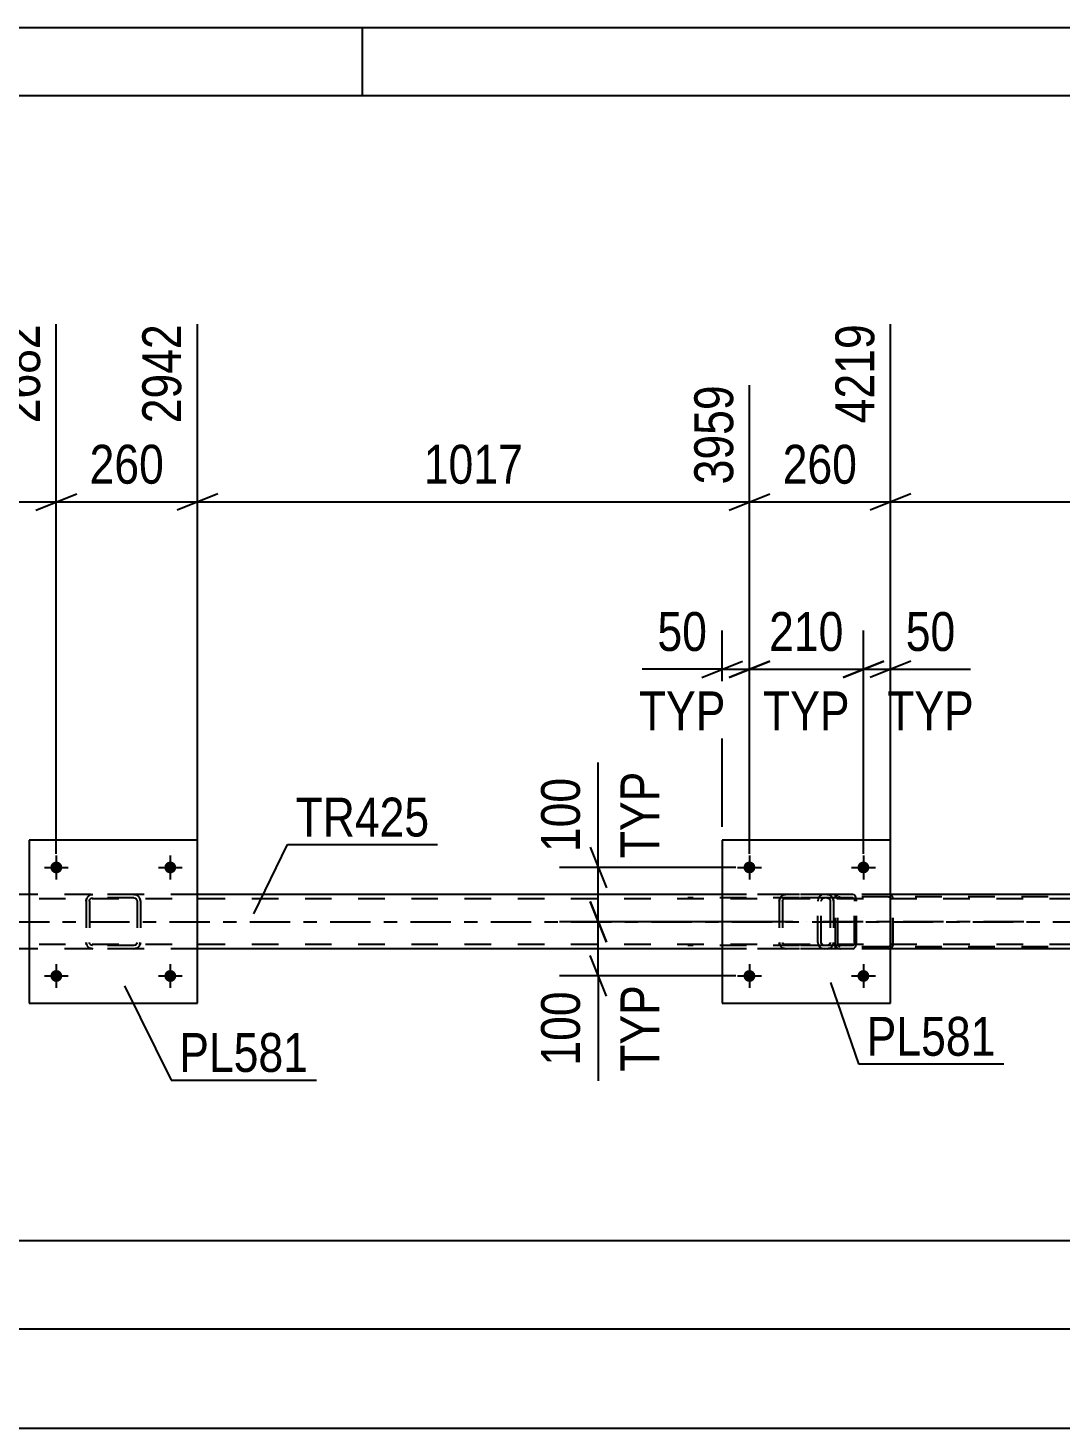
# Model space of a CAD drawing. Header units: millimetres. Extents: x -90 to 751, y -419 to 175.
# Drawn here: x 96.3 to 172.4, y 71.4 to 174.6 of the extents above; entities that cross this region are included whole.
import ezdxf

# ---------------------------------------------------------------- set-up
doc = ezdxf.new("R2010")
doc.units = ezdxf.units.MM
doc.linetypes.add('DXK_LINE_DOT2', pattern=[3.9198, 1.9599, -1.9599])
doc.linetypes.add('DXK_LINE_DOT3', pattern=[5.9187, 2.979, -0.9799, 0.9799, -0.9799])
doc.styles.add('Arial Narrow', font='ARIALN.TTF', dxfattribs={"height": 0.2})

# ---------------------------------------------------------------- blocks, each defined once
blk = doc.blocks.new('Unknown-814409720-1133')
at = {"color": 5, "linetype": 'Continuous'}
for p, q in [((750.91, 174.6), (-90.09, 174.6)), ((120.91, 169.6), (120.91, 174.6)), ((745.91, 169.6), (-85.09, 169.6))]:
    blk.add_line(p, q, dxfattribs=at)
blk = doc.blocks.new('Bolt-814409720-2597 - 2443')
at = {"linetype": 'Continuous'}
for points in [[(98.79, 104.72, -1), (97.91, 104.72, -1)], [(107.19, 104.72, -1), (106.31, 104.72, -1)]]:
    blk.add_hatch(color=1, dxfattribs=at).paths.add_polyline_path(points)
at = {"color": 1, "linetype": 'Continuous'}
for p, q in [((98.35, 105.6), (98.35, 103.84)), ((106.75, 105.6), (106.75, 103.84)), ((97.47, 104.72), (99.23, 104.72)), ((105.87, 104.72), (107.63, 104.72))]:
    blk.add_line(p, q, dxfattribs=at)
blk = doc.blocks.new('Part-814409720-2533 - 2443')
at = {"color": 2, "linetype": 'Continuous'}
for p, q in [((96.35, 110.72), (84.35, 110.72)), ((147.43, 110.72), (108.75, 110.72)), ((198.51, 110.72), (159.83, 110.72)), ((96.35, 106.72), (84.35, 106.72)), ((147.43, 106.72), (108.75, 106.72)), ((198.51, 106.72), (159.83, 106.72))]:
    blk.add_line(p, q, dxfattribs=at)
at = {"color": 7, "linetype": 'DXK_LINE_DOT2'}
for p, q in [((108.75, 110.72), (96.35, 110.72)), ((159.83, 110.72), (147.43, 110.72)), ((639.97, 110.4), (35.67, 110.4)), ((639.97, 107.04), (35.67, 107.04)), ((108.75, 106.72), (96.35, 106.72)), ((159.83, 106.72), (147.43, 106.72))]:
    blk.add_line(p, q, dxfattribs=at)
at = {"color": 7, "linetype": 'DXK_LINE_DOT3'}
blk.add_line((35.67, 108.72), (639.97, 108.72), dxfattribs=at)
blk = doc.blocks.new('Part-814409720-2474 - 2443')
at = {"color": 2, "linetype": 'Continuous'}
for p, q in [((108.75, 114.72), (96.35, 114.72)), ((96.35, 114.72), (96.35, 102.72)), ((108.75, 102.72), (108.75, 114.72)), ((96.35, 102.72), (108.75, 102.72))]:
    blk.add_line(p, q, dxfattribs=at)
blk = doc.blocks.new('Bolt-814409720-2598 - 2443')
at = {"linetype": 'Continuous'}
for points in [[(149.87, 112.72, -1), (148.99, 112.72, -1)], [(158.27, 112.72, -1), (157.39, 112.72, -1)]]:
    blk.add_hatch(color=1, dxfattribs=at).paths.add_polyline_path(points)
at = {"color": 1, "linetype": 'Continuous'}
for p, q in [((149.43, 113.6), (149.43, 111.84)), ((157.83, 113.6), (157.83, 111.84)), ((148.55, 112.72), (150.31, 112.72)), ((156.95, 112.72), (158.71, 112.72))]:
    blk.add_line(p, q, dxfattribs=at)
blk = doc.blocks.new('Bolt-814409720-2524 - 2443')
at = {"linetype": 'Continuous'}
for points in [[(98.79, 112.72, -1), (97.91, 112.72, -1)], [(107.19, 112.72, -1), (106.31, 112.72, -1)]]:
    blk.add_hatch(color=1, dxfattribs=at).paths.add_polyline_path(points)
at = {"color": 1, "linetype": 'Continuous'}
for p, q in [((98.35, 113.6), (98.35, 111.84)), ((106.75, 113.6), (106.75, 111.84)), ((97.47, 112.72), (99.23, 112.72)), ((105.87, 112.72), (107.63, 112.72))]:
    blk.add_line(p, q, dxfattribs=at)
blk = doc.blocks.new('Part-814409720-2579 - 2443')
at = {"color": 7, "linetype": 'DXK_LINE_DOT2'}
for p, q in [((100.55, 110.24), (100.58, 110.43)), ((100.58, 110.43), (100.55, 110.24)), ((100.84, 110.69), (101.03, 110.72)), ((101.03, 110.72), (100.84, 110.69)), ((100.86, 110.41), (100.93, 110.46)), ((100.93, 110.46), (101.03, 110.48)), ((104.07, 110.72), (101.03, 110.72)), ((104.07, 110.48), (101.03, 110.48)), ((104.07, 110.72), (104.25, 110.69)), ((104.25, 110.69), (104.07, 110.72)), ((104.07, 110.48), (104.16, 110.46)), ((104.16, 110.46), (104.24, 110.41)), ((104.51, 110.43), (104.55, 110.24)), ((104.55, 110.24), (104.51, 110.43)), ((100.55, 110.24), (100.55, 107.2)), ((100.79, 110.24), (100.8, 110.33)), ((100.79, 110.24), (100.79, 107.2)), ((100.8, 110.33), (100.86, 110.41)), ((104.24, 110.41), (104.29, 110.33)), ((104.29, 110.33), (104.31, 110.24)), ((104.31, 110.24), (104.31, 107.2)), ((104.55, 110.24), (104.55, 107.2)), ((100.58, 107.02), (100.55, 107.2)), ((100.55, 107.2), (100.58, 107.02)), ((100.8, 107.11), (100.79, 107.2)), ((100.86, 107.03), (100.8, 107.11)), ((101.03, 106.72), (100.84, 106.76)), ((100.84, 106.76), (101.03, 106.72)), ((100.93, 106.98), (100.86, 107.03)), ((101.03, 106.96), (100.93, 106.98)), ((104.07, 106.96), (101.03, 106.96)), ((104.07, 106.72), (101.03, 106.72)), ((104.16, 106.98), (104.07, 106.96)), ((104.25, 106.76), (104.07, 106.72)), ((104.07, 106.72), (104.25, 106.76)), ((104.24, 107.03), (104.16, 106.98)), ((104.29, 107.11), (104.24, 107.03)), ((104.31, 107.2), (104.29, 107.11)), ((104.55, 107.2), (104.51, 107.02)), ((104.51, 107.02), (104.55, 107.2))]:
    blk.add_line(p, q, dxfattribs=at)
at = {"color": 7, "linetype": 'DXK_LINE_DOT3'}
blk.add_line((102.55, 108.72), (102.55, 108.72), dxfattribs=at)
at = {"color": 7, "linetype": 'DXK_LINE_DOT2'}
for centre, start, end in [((101.03, 110.24), 112.5, 157.5), ((101.03, 110.24), 112.5, 157.5), ((104.07, 110.24), 22.5, 67.5), ((104.07, 110.24), 22.5, 67.5), ((101.03, 107.2), 202.5, 247.5), ((101.03, 107.2), 202.5, 247.5), ((104.07, 107.2), 292.5, 337.5), ((104.07, 107.2), 292.5, 337.5)]:
    blk.add_arc(centre, 0.48, start, end, dxfattribs=at)
blk = doc.blocks.new('Part-814409720-2584 - 2443')
at = {"color": 2, "linetype": 'Continuous'}
for p, q in [((159.83, 114.72), (147.43, 114.72)), ((147.43, 114.72), (147.43, 102.72)), ((159.83, 102.72), (159.83, 114.72)), ((147.43, 102.72), (159.83, 102.72))]:
    blk.add_line(p, q, dxfattribs=at)
blk = doc.blocks.new('Part-814409720-2585 - 2443')
at = {"color": 7, "linetype": 'DXK_LINE_DOT2'}
for p, q in [((151.63, 110.24), (151.66, 110.43)), ((151.66, 110.43), (151.63, 110.24)), ((151.92, 110.69), (152.11, 110.72)), ((152.11, 110.72), (151.92, 110.69)), ((151.94, 110.41), (152.01, 110.46)), ((152.01, 110.46), (152.11, 110.48)), ((155.15, 110.72), (152.11, 110.72)), ((155.15, 110.48), (152.11, 110.48)), ((155.15, 110.72), (155.33, 110.69)), ((155.33, 110.69), (155.15, 110.72)), ((155.15, 110.48), (155.24, 110.46)), ((155.24, 110.46), (155.32, 110.41)), ((155.59, 110.43), (155.63, 110.24)), ((155.63, 110.24), (155.59, 110.43)), ((151.63, 110.24), (151.63, 107.2)), ((151.87, 110.24), (151.88, 110.33)), ((151.87, 110.24), (151.87, 107.2)), ((151.88, 110.33), (151.94, 110.41)), ((155.32, 110.41), (155.37, 110.33)), ((155.37, 110.33), (155.39, 110.24)), ((155.39, 110.24), (155.39, 107.2)), ((155.63, 110.24), (155.63, 107.2)), ((151.66, 107.02), (151.63, 107.2)), ((151.63, 107.2), (151.66, 107.02)), ((151.88, 107.11), (151.87, 107.2)), ((151.94, 107.03), (151.88, 107.11)), ((152.11, 106.72), (151.92, 106.76)), ((151.92, 106.76), (152.11, 106.72)), ((152.01, 106.98), (151.94, 107.03)), ((152.11, 106.96), (152.01, 106.98)), ((155.15, 106.96), (152.11, 106.96)), ((155.15, 106.72), (152.11, 106.72)), ((155.24, 106.98), (155.15, 106.96)), ((155.33, 106.76), (155.15, 106.72)), ((155.15, 106.72), (155.33, 106.76)), ((155.32, 107.03), (155.24, 106.98)), ((155.37, 107.11), (155.32, 107.03)), ((155.39, 107.2), (155.37, 107.11)), ((155.63, 107.2), (155.59, 107.02)), ((155.59, 107.02), (155.63, 107.2))]:
    blk.add_line(p, q, dxfattribs=at)
at = {"color": 7, "linetype": 'DXK_LINE_DOT3'}
blk.add_line((153.63, 108.72), (153.63, 108.72), dxfattribs=at)
at = {"color": 7, "linetype": 'DXK_LINE_DOT2'}
for centre, start, end in [((152.11, 110.24), 112.5, 157.5), ((152.11, 110.24), 112.5, 157.5), ((155.15, 110.24), 22.5, 67.5), ((155.15, 110.24), 22.5, 67.5), ((152.11, 107.2), 202.5, 247.5), ((152.11, 107.2), 202.5, 247.5), ((155.15, 107.2), 292.5, 337.5), ((155.15, 107.2), 292.5, 337.5)]:
    blk.add_arc(centre, 0.48, start, end, dxfattribs=at)
blk = doc.blocks.new('Bolt-814409720-2599 - 2443')
at = {"linetype": 'Continuous'}
for points in [[(149.87, 104.72, -1), (148.99, 104.72, -1)], [(158.27, 104.72, -1), (157.39, 104.72, -1)]]:
    blk.add_hatch(color=1, dxfattribs=at).paths.add_polyline_path(points)
at = {"color": 1, "linetype": 'Continuous'}
for p, q in [((149.43, 105.6), (149.43, 103.84)), ((157.83, 105.6), (157.83, 103.84)), ((148.55, 104.72), (150.31, 104.72)), ((156.95, 104.72), (158.71, 104.72))]:
    blk.add_line(p, q, dxfattribs=at)
blk = doc.blocks.new('Part-814409720-2702 - 2443')
at = {"color": 7, "linetype": 'DXK_LINE_DOT2'}
for p, q in [((157.05, 110.72), (144.89, 110.72)), ((157.05, 110.48), (144.89, 110.48)), ((154.49, 110.43), (154.46, 110.24)), ((154.96, 110.72), (154.77, 110.69)), ((154.78, 110.41), (154.86, 110.46)), ((154.86, 110.46), (154.96, 110.48)), ((155.77, 110.48), (155.77, 110.72)), ((157.15, 110.69), (157.05, 110.72)), ((157.05, 110.48), (157.1, 110.46)), ((157.1, 110.46), (157.15, 110.41)), ((157.24, 110.58), (157.15, 110.69)), ((157.3, 110.43), (157.24, 110.58)), ((157.32, 110.24), (157.3, 110.43)), ((154.46, 107.2), (154.46, 110.24)), ((154.71, 110.24), (154.73, 110.33)), ((154.71, 107.2), (154.71, 110.24)), ((154.73, 110.33), (154.78, 110.41)), ((157.15, 110.41), (157.17, 110.33)), ((157.17, 110.33), (157.18, 110.24)), ((157.18, 107.2), (157.18, 110.24)), ((157.32, 107.2), (157.32, 110.24)), ((157.05, 106.96), (144.89, 106.96)), ((157.05, 106.72), (144.89, 106.72)), ((154.46, 107.2), (154.49, 107.02)), ((154.73, 107.11), (154.71, 107.2)), ((154.78, 107.03), (154.73, 107.11)), ((154.77, 106.76), (154.96, 106.72)), ((154.86, 106.98), (154.78, 107.03)), ((154.96, 106.96), (154.86, 106.98)), ((155.77, 106.72), (155.77, 106.96)), ((157.1, 106.98), (157.05, 106.96)), ((157.05, 106.72), (157.15, 106.76)), ((157.15, 107.03), (157.1, 106.98)), ((157.17, 107.11), (157.15, 107.03)), ((157.15, 106.76), (157.24, 106.86)), ((157.18, 107.2), (157.17, 107.11)), ((157.24, 106.86), (157.3, 107.02)), ((157.3, 107.02), (157.32, 107.2))]:
    blk.add_line(p, q, dxfattribs=at)
for centre, start, end in [((154.94, 110.23), 111.1941, 156.1506), ((154.94, 107.22), 203.8494, 248.8059)]:
    blk.add_arc(centre, 0.492, start, end, dxfattribs=at)
blk = doc.blocks.new('Part-814409720-2753 - 2443')
at = {"color": 7, "linetype": 'DXK_LINE_DOT2'}
for p, q in [((155.8, 110.52), (155.77, 110.4)), ((155.94, 110.4), (155.96, 110.46)), ((155.96, 110.46), (155.99, 110.52)), ((156.11, 110.72), (155.98, 110.7)), ((155.99, 110.52), (156.05, 110.55)), ((156.05, 110.55), (156.11, 110.56)), ((171.44, 110.72), (156.11, 110.72)), ((171.44, 110.56), (156.11, 110.56)), ((159.82, 110.7), (159.69, 110.72)), ((159.69, 110.56), (159.75, 110.55)), ((159.75, 110.55), (159.81, 110.52)), ((159.81, 110.52), (159.85, 110.46)), ((159.85, 110.46), (159.86, 110.4)), ((160.03, 110.4), (160, 110.52)), ((155.77, 107.04), (155.77, 110.4)), ((155.94, 107.04), (155.94, 110.4)), ((159.86, 107.04), (159.86, 110.4)), ((160.03, 107.04), (160.03, 110.4)), ((155.77, 107.04), (155.8, 106.92)), ((155.96, 106.98), (155.94, 107.04)), ((155.99, 106.93), (155.96, 106.98)), ((155.98, 106.75), (156.11, 106.72)), ((156.05, 106.89), (155.99, 106.93)), ((156.11, 106.88), (156.05, 106.89)), ((171.44, 106.88), (156.11, 106.88)), ((171.44, 106.72), (156.11, 106.72)), ((159.75, 106.89), (159.69, 106.88)), ((159.69, 106.72), (159.82, 106.75)), ((159.81, 106.93), (159.75, 106.89)), ((159.85, 106.98), (159.81, 106.93)), ((159.86, 107.04), (159.85, 106.98)), ((160, 106.92), (160.03, 107.04))]:
    blk.add_line(p, q, dxfattribs=at)
at = {"color": 7, "linetype": 'DXK_LINE_DOT3'}
blk.add_line((169.65, 108.72), (154.48, 108.72), dxfattribs=at)
at = {"color": 7, "linetype": 'DXK_LINE_DOT2'}
for centre, start, end in [((156.1, 110.39), 110.7583, 155.68), ((159.7, 110.39), 24.32, 69.2417), ((156.1, 107.06), 204.32, 249.2417), ((159.7, 107.06), 290.7583, 335.68)]:
    blk.add_arc(centre, 0.331, start, end, dxfattribs=at)
blk = doc.blocks.new('StraightDimension-814409720-2822 - 2443')
at = {"color": 7, "linetype": 'Continuous'}
blk.add_line((74.71, 85.22), (639.97, 85.22), dxfattribs=at)
blk = doc.blocks.new('StraightDimension-814409720-12396 - 2443')
at = {"color": 7, "linetype": 'Continuous'}
for p, q in [((84.35, 111.72), (84.35, 152.77)), ((98.35, 113.72), (98.35, 152.77)), ((85.85, 140.26), (82.85, 139.06)), ((84.35, 139.66), (98.35, 139.66)), ((96.85, 139.06), (99.85, 140.26))]:
    blk.add_line(p, q, dxfattribs=at)
at = {"color": 0}
blk.add_wipeout([(94.69, 140.41), (94.69, 144.61), (88.01, 144.61), (88.01, 140.41)], dxfattribs=at)
at = {"color": 3, "style": 'Arial Narrow'}
blk.add_text('350', height=2.863, dxfattribs=at).set_placement((88.61, 141.01))
at = {"color": 0, "linetype": 'Continuous'}
blk.add_wipeout([(97.75, 153.37), (93.55, 153.37), (93.55, 144.86), (97.75, 144.86)], dxfattribs=at)
at = {"color": 3, "linetype": 'Continuous', "style": 'Arial Narrow'}
blk.add_text('2682', height=2.863, rotation=90.0002, dxfattribs=at).set_placement((97.15, 145.46))
blk = doc.blocks.new('StraightDimension-814409720-12392 - 2443')
at = {"color": 7, "linetype": 'Continuous'}
for p, q in [((159.83, 111.63), (159.83, 152.77)), ((200.51, 113.72), (200.51, 148.27)), ((161.33, 140.26), (158.33, 139.06)), ((159.83, 139.66), (200.51, 139.66)), ((199.01, 139.06), (202.01, 140.26))]:
    blk.add_line(p, q, dxfattribs=at)
at = {"color": 0}
blk.add_wipeout([(184.42, 140.41), (184.42, 144.61), (175.91, 144.61), (175.91, 140.41)], dxfattribs=at)
at = {"color": 3, "style": 'Arial Narrow'}
blk.add_text('1017', height=2.863, dxfattribs=at).set_placement((176.51, 141.01))
at = {"color": 0, "linetype": 'Continuous'}
blk.add_wipeout([(199.91, 148.87), (195.71, 148.87), (195.71, 140.36), (199.91, 140.36)], dxfattribs=at)
at = {"color": 3, "linetype": 'Continuous', "style": 'Arial Narrow'}
blk.add_text('5236', height=2.863, rotation=90.0002, dxfattribs=at).set_placement((199.31, 140.96))
blk = doc.blocks.new('StraightDimension-814409720-2838 - 2443')
at = {"color": 7, "linetype": 'Continuous'}
for p, q in [((157.83, 113.72), (157.83, 130.18)), ((159.83, 115.72), (159.83, 130.18)), ((156.33, 126.73), (159.33, 127.93)), ((157.83, 127.33), (159.83, 127.33)), ((161.33, 127.93), (158.33, 126.73)), ((159.83, 127.33), (165.73, 127.33)), ((159.83, 127.33), (165.73, 127.33))]:
    blk.add_line(p, q, dxfattribs=at)
at = {"color": 0}
blk.add_wipeout([(165.21, 128.08), (165.21, 132.28), (160.35, 132.28), (160.35, 128.08)], dxfattribs=at)
at = {"color": 0, "linetype": 'Continuous'}
blk.add_wipeout([(166.57, 122.23), (166.57, 126.43), (158.98, 126.43), (158.98, 122.23)], dxfattribs=at)
at = {"color": 3, "style": 'Arial Narrow'}
blk.add_text('50', height=2.863, dxfattribs=at).set_placement((160.95, 128.68))
at = {"color": 3, "linetype": 'Continuous', "style": 'Arial Narrow'}
blk.add_text('TYP', height=2.863, dxfattribs=at).set_placement((159.58, 122.83))
blk = doc.blocks.new('StraightDimension-814409720-2851 - 2443')
at = {"color": 7, "linetype": 'Continuous'}
for p, q in [((149.43, 113.72), (149.43, 130.18)), ((157.83, 113.72), (157.83, 130.18)), ((147.93, 126.73), (150.93, 127.93)), ((149.43, 127.33), (157.83, 127.33)), ((159.33, 127.93), (156.33, 126.73))]:
    blk.add_line(p, q, dxfattribs=at)
at = {"color": 0}
blk.add_wipeout([(156.97, 128.08), (156.97, 132.28), (150.28, 132.28), (150.28, 128.08)], dxfattribs=at)
at = {"color": 0, "linetype": 'Continuous'}
blk.add_wipeout([(157.42, 122.23), (157.42, 126.43), (149.83, 126.43), (149.83, 122.23)], dxfattribs=at)
at = {"color": 3, "style": 'Arial Narrow'}
blk.add_text('210', height=2.863, dxfattribs=at).set_placement((150.88, 128.68))
at = {"color": 3, "linetype": 'Continuous', "style": 'Arial Narrow'}
blk.add_text('TYP', height=2.863, dxfattribs=at).set_placement((150.43, 122.83))
blk = doc.blocks.new('StraightDimension-814409720-2867 - 2443')
at = {"color": 7, "linetype": 'Continuous'}
for p, q in [((147.43, 115.72), (147.43, 130.18)), ((149.43, 113.72), (149.43, 130.18)), ((147.43, 127.33), (141.52, 127.33)), ((147.43, 127.33), (141.52, 127.33)), ((145.93, 126.73), (148.93, 127.93)), ((147.43, 127.33), (149.43, 127.33)), ((150.93, 127.93), (147.93, 126.73))]:
    blk.add_line(p, q, dxfattribs=at)
at = {"color": 0}
blk.add_wipeout([(146.9, 128.08), (146.9, 132.28), (142.05, 132.28), (142.05, 128.08)], dxfattribs=at)
at = {"color": 0, "linetype": 'Continuous'}
blk.add_wipeout([(148.27, 122.23), (148.27, 126.43), (140.68, 126.43), (140.68, 122.23)], dxfattribs=at)
at = {"color": 3, "style": 'Arial Narrow'}
blk.add_text('50', height=2.863, dxfattribs=at).set_placement((142.65, 128.68))
at = {"color": 3, "linetype": 'Continuous', "style": 'Arial Narrow'}
blk.add_text('TYP', height=2.863, dxfattribs=at).set_placement((141.28, 122.83))
blk = doc.blocks.new('StraightDimension-814409720-2881 - 2443')
at = {"color": 7, "linetype": 'Continuous'}
for p, q in [((137.69, 110.22), (138.89, 107.22)), ((152.63, 108.72), (135.44, 108.72)), ((138.29, 104.72), (138.29, 108.72)), ((138.89, 103.22), (137.69, 106.22)), ((148.43, 104.72), (135.44, 104.72)), ((138.29, 104.72), (138.29, 96.99)), ((138.29, 104.72), (138.29, 96.99))]:
    blk.add_line(p, q, dxfattribs=at)
at = {"color": 0, "linetype": 'Continuous'}
blk.add_wipeout([(143.39, 104.65), (139.19, 104.65), (139.19, 97.06), (143.39, 97.06)], dxfattribs=at)
at = {"color": 0}
blk.add_wipeout([(137.54, 104.2), (133.34, 104.2), (133.34, 97.51), (137.54, 97.51)], dxfattribs=at)
at = {"color": 3, "style": 'Arial Narrow'}
blk.add_text('100', height=2.863, rotation=90.0002, dxfattribs=at).set_placement((136.94, 98.11))
at = {"color": 3, "linetype": 'Continuous', "style": 'Arial Narrow'}
blk.add_text('TYP', height=2.863, rotation=90.0002, dxfattribs=at).set_placement((142.79, 97.66))
blk = doc.blocks.new('StraightDimension-814409720-2896 - 2443')
at = {"color": 7, "linetype": 'Continuous'}
for p, q in [((138.29, 112.72), (138.29, 120.46)), ((138.29, 112.72), (138.29, 120.46)), ((137.69, 114.22), (138.89, 111.22)), ((148.43, 112.72), (135.44, 112.72)), ((138.29, 108.72), (138.29, 112.72)), ((138.89, 107.22), (137.69, 110.22)), ((152.63, 108.72), (135.44, 108.72))]:
    blk.add_line(p, q, dxfattribs=at)
at = {"color": 0}
blk.add_wipeout([(137.54, 119.93), (133.34, 119.93), (133.34, 113.25), (137.54, 113.25)], dxfattribs=at)
at = {"color": 0, "linetype": 'Continuous'}
blk.add_wipeout([(143.39, 120.38), (139.19, 120.38), (139.19, 112.8), (143.39, 112.8)], dxfattribs=at)
at = {"color": 3, "style": 'Arial Narrow'}
blk.add_text('100', height=2.863, rotation=90.0002, dxfattribs=at).set_placement((136.94, 113.85))
at = {"color": 3, "linetype": 'Continuous', "style": 'Arial Narrow'}
blk.add_text('TYP', height=2.863, rotation=90.0002, dxfattribs=at).set_placement((142.79, 113.4))
blk = doc.blocks.new('StraightDimension-814409720-11706 - 2443')
at = {"color": 7, "linetype": 'Continuous'}
blk.add_line((10.43, 78.72), (639.97, 78.72), dxfattribs=at)
blk = doc.blocks.new('StraightDimension-814409720-12393 - 2443')
at = {"color": 7, "linetype": 'Continuous'}
for p, q in [((159.83, 111.63), (159.83, 152.77)), ((149.43, 113.72), (149.43, 148.27)), ((147.93, 139.06), (150.93, 140.26)), ((149.43, 139.66), (159.83, 139.66)), ((161.33, 140.26), (158.33, 139.06))]:
    blk.add_line(p, q, dxfattribs=at)
at = {"color": 0}
blk.add_wipeout([(157.97, 140.41), (157.97, 144.61), (151.28, 144.61), (151.28, 140.41)], dxfattribs=at)
at = {"color": 3, "style": 'Arial Narrow'}
blk.add_text('260', height=2.863, dxfattribs=at).set_placement((151.88, 141.01))
at = {"color": 0, "linetype": 'Continuous'}
blk.add_wipeout([(159.23, 153.37), (155.03, 153.37), (155.03, 144.86), (159.23, 144.86)], dxfattribs=at)
at = {"color": 3, "linetype": 'Continuous', "style": 'Arial Narrow'}
blk.add_text('4219', height=2.863, rotation=90.0002, dxfattribs=at).set_placement((158.63, 145.46))
blk = doc.blocks.new('StraightDimension-814409720-12394 - 2443')
at = {"color": 7, "linetype": 'Continuous'}
for p, q in [((108.75, 111.72), (108.75, 152.77)), ((149.43, 113.72), (149.43, 148.27)), ((110.25, 140.26), (107.25, 139.06)), ((108.75, 139.66), (149.43, 139.66)), ((147.93, 139.06), (150.93, 140.26))]:
    blk.add_line(p, q, dxfattribs=at)
at = {"color": 0}
blk.add_wipeout([(133.34, 140.41), (133.34, 144.61), (124.83, 144.61), (124.83, 140.41)], dxfattribs=at)
at = {"color": 3, "style": 'Arial Narrow'}
blk.add_text('1017', height=2.863, dxfattribs=at).set_placement((125.43, 141.01))
at = {"color": 0, "linetype": 'Continuous'}
blk.add_wipeout([(148.83, 148.87), (144.63, 148.87), (144.63, 140.36), (148.83, 140.36)], dxfattribs=at)
at = {"color": 3, "linetype": 'Continuous', "style": 'Arial Narrow'}
blk.add_text('3959', height=2.863, rotation=90.0002, dxfattribs=at).set_placement((148.23, 140.96))
blk = doc.blocks.new('StraightDimension-814409720-12395 - 2443')
at = {"color": 7, "linetype": 'Continuous'}
for p, q in [((98.35, 113.72), (98.35, 152.77)), ((108.75, 111.72), (108.75, 152.77)), ((96.85, 139.06), (99.85, 140.26)), ((98.35, 139.66), (108.75, 139.66)), ((110.25, 140.26), (107.25, 139.06))]:
    blk.add_line(p, q, dxfattribs=at)
at = {"color": 0}
blk.add_wipeout([(106.89, 140.41), (106.89, 144.61), (100.2, 144.61), (100.2, 140.41)], dxfattribs=at)
at = {"color": 3, "style": 'Arial Narrow'}
blk.add_text('260', height=2.863, dxfattribs=at).set_placement((100.8, 141.01))
at = {"color": 0, "linetype": 'Continuous'}
blk.add_wipeout([(108.15, 153.37), (103.95, 153.37), (103.95, 144.86), (108.15, 144.86)], dxfattribs=at)
at = {"color": 3, "linetype": 'Continuous', "style": 'Arial Narrow'}
blk.add_text('2942', height=2.863, rotation=90.0002, dxfattribs=at).set_placement((107.55, 145.46))
blk = doc.blocks.new('StraightDimension-814409720-15340 - 2443')
at = {"color": 7, "linetype": 'Continuous'}
blk.add_line((9.79, 71.4), (640.61, 71.4), dxfattribs=at)
blk = doc.blocks.new('Mark-814409720-2580 - 2443')
at = {"color": 30, "linetype": 'Continuous'}
for p, q in [((155.4, 104.24), (157.47, 98.24)), ((157.47, 98.24), (168.17, 98.24))]:
    blk.add_line(p, q, dxfattribs=at)
at = {"color": 0}
blk.add_wipeout([(167.57, 98.84), (167.57, 101.84), (158.07, 101.84), (158.07, 98.84)], dxfattribs=at)
blk.add_wipeout([(167.57, 98.84), (167.57, 101.84), (158.07, 101.84), (158.07, 98.84)], dxfattribs=at)
at = {"color": 3, "style": 'Arial Narrow'}
blk.add_text('PL581', height=2.863, dxfattribs=at).set_placement((158.07, 98.84))
blk = doc.blocks.new('Mark-814409720-2470 - 2443')
at = {"color": 30, "linetype": 'Continuous'}
for p, q in [((103.37, 104), (106.81, 97.05)), ((106.81, 97.05), (117.52, 97.05))]:
    blk.add_line(p, q, dxfattribs=at)
at = {"color": 0}
blk.add_wipeout([(116.92, 97.65), (116.92, 100.65), (107.41, 100.65), (107.41, 97.65)], dxfattribs=at)
blk.add_wipeout([(116.92, 97.65), (116.92, 100.65), (107.41, 100.65), (107.41, 97.65)], dxfattribs=at)
at = {"color": 3, "style": 'Arial Narrow'}
blk.add_text('PL581', height=2.863, dxfattribs=at).set_placement((107.41, 97.65))
blk = doc.blocks.new('Mark-814409720-2529 - 2443')
at = {"color": 30, "linetype": 'Continuous'}
for p, q in [((112.91, 109.3), (115.38, 114.4)), ((115.38, 114.4), (126.44, 114.4))]:
    blk.add_line(p, q, dxfattribs=at)
at = {"color": 0}
blk.add_wipeout([(125.84, 115), (125.84, 118), (115.98, 118), (115.98, 115)], dxfattribs=at)
blk.add_wipeout([(125.84, 115), (125.84, 118), (115.98, 118), (115.98, 115)], dxfattribs=at)
at = {"color": 3, "style": 'Arial Narrow'}
blk.add_text('TR425', height=2.863, dxfattribs=at).set_placement((115.98, 115))

msp = doc.modelspace()

# ---------------------------------------------------------------- block references
for name in ['Unknown-814409720-1133', 'Part-814409720-2474 - 2443', 'Part-814409720-2584 - 2443', 'Bolt-814409720-2524 - 2443', 'Bolt-814409720-2598 - 2443', 'Part-814409720-2533 - 2443', 'Part-814409720-2579 - 2443', 'Part-814409720-2702 - 2443', 'Part-814409720-2585 - 2443', 'Part-814409720-2753 - 2443', 'Bolt-814409720-2597 - 2443', 'Bolt-814409720-2599 - 2443']:
    msp.add_blockref(name, (0, 0))

# ---------------------------------------------------------------- next in the draw order: block references
for name in ['StraightDimension-814409720-12396 - 2443', 'StraightDimension-814409720-12392 - 2443', 'StraightDimension-814409720-2822 - 2443']:
    msp.add_blockref(name, (0, 0))

# ---------------------------------------------------------------- next in the draw order: block references
for name in ['StraightDimension-814409720-2838 - 2443', 'StraightDimension-814409720-2881 - 2443']:
    msp.add_blockref(name, (0, 0))

# ---------------------------------------------------------------- next in the draw order: block references
for name in ['StraightDimension-814409720-2851 - 2443', 'StraightDimension-814409720-11706 - 2443']:
    msp.add_blockref(name, (0, 0))

# ---------------------------------------------------------------- next in the draw order: block references
for name in ['StraightDimension-814409720-2867 - 2443', 'StraightDimension-814409720-15340 - 2443']:
    msp.add_blockref(name, (0, 0))

# ---------------------------------------------------------------- next in the draw order: block references
for name in ['StraightDimension-814409720-2896 - 2443', 'Mark-814409720-2580 - 2443', 'Mark-814409720-2470 - 2443']:
    msp.add_blockref(name, (0, 0))

# ---------------------------------------------------------------- next in the draw order: block references
msp.add_blockref('StraightDimension-814409720-12393 - 2443', (0, 0))

# ---------------------------------------------------------------- next in the draw order: block references
msp.add_blockref('StraightDimension-814409720-12394 - 2443', (0, 0))

# ---------------------------------------------------------------- next in the draw order: block references
for name in ['StraightDimension-814409720-12395 - 2443', 'Mark-814409720-2529 - 2443']:
    msp.add_blockref(name, (0, 0))

doc.saveas('drawing.dxf')
